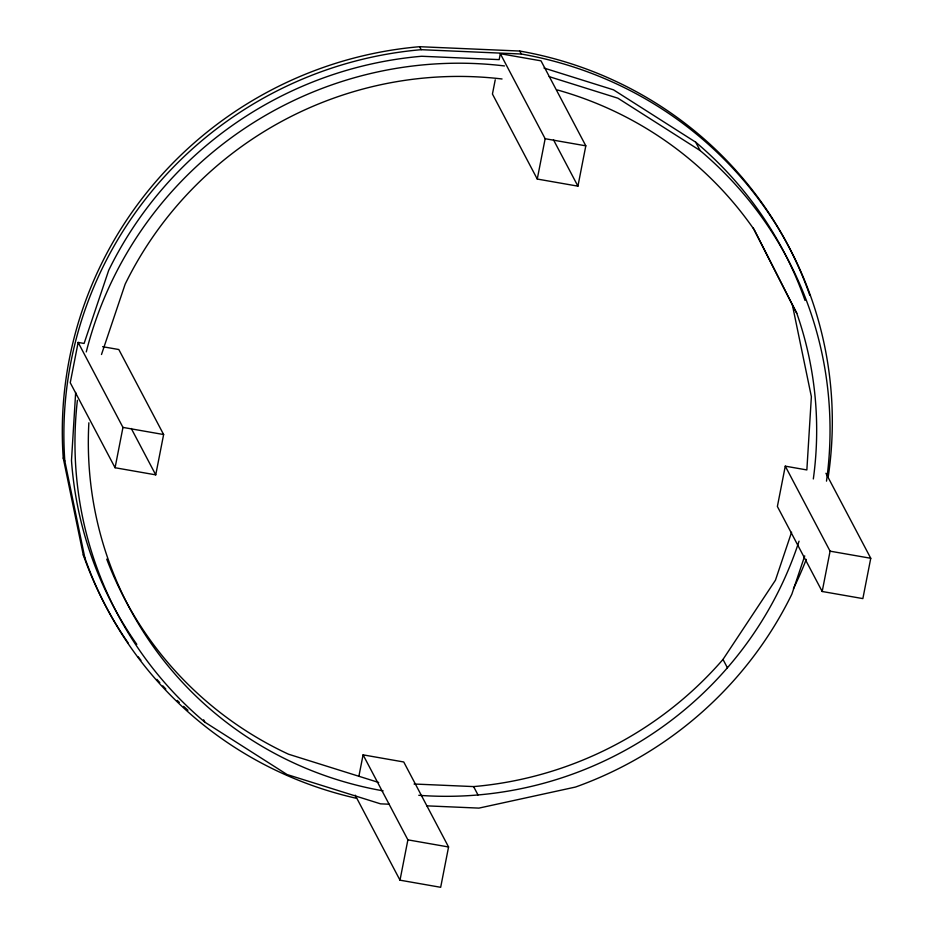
<?xml version="1.0" encoding="UTF-8"?>
<svg xmlns="http://www.w3.org/2000/svg" width="934" height="934" viewBox="0 0 934 934"><rect width="100%" height="100%" fill="white"/><g stroke="black" fill="none" stroke-linecap="round" stroke-linejoin="round"><path stroke-width="1.4" d="M75.666 392.467L71.486 460.474A379.204 371.463 -27.8 0 0 136.796 644.355M495.242 79.775L492.44 94.042L537.26 179.048L577.924 186.158L585.816 145.832L541.008 60.838L500.332 53.717L499.176 59.624L421.654 56.262A379.204 371.463 -27.8 0 0 108.718 270.253L84.095 343.455L78.141 342.416L70.248 382.742L115.069 467.736L155.733 474.857L163.625 434.532L118.816 349.526L102.612 346.701M115.069 467.736L122.961 427.41L78.141 342.416M358.889 776.271L363.081 754.859L403.745 761.981L448.565 846.975L440.673 887.3L399.997 880.178L355.189 795.184M399.997 880.178L407.889 839.853L363.081 754.859M537.26 179.048L545.152 138.722L500.332 53.717M753.213 228.013L792.394 304.951L811.377 396.693L806.859 469.942L785.272 466.159L777.38 506.485L822.189 591.491L862.864 598.601L870.757 558.275L825.936 473.281M822.189 591.491L830.081 551.165L785.272 466.159M101.491 354.5L125.144 284.193A365.789 358.317 -27.8 0 1 502.048 78.981M791.588 532.205L775.454 580.189L722.998 659.427A365.789 358.317 -27.8 0 1 473.596 786.591L414.077 784.011M804.734 555.87L791.869 594.129A379.204 371.463 -27.8 0 1 575.507 787.047L478.932 808.108L426.85 805.855M128.051 642.802A385.917 378.036 -27.8 0 1 83.266 554.854L63.243 458.057A385.917 378.036 -27.8 0 1 419.623 46.7L519.736 51.043A385.917 378.036 -27.8 0 1 809.778 295.202M356.484 798.313A385.917 378.036 -27.8 0 1 84.842 557.843L64.82 461.046A385.917 378.036 -27.8 0 1 421.187 49.689L521.312 54.02A385.917 378.036 -27.8 0 1 828.236 476.784M389.244 804.221L380.558 803.847L287.088 774.543L204.885 722.18L203.635 719.799M545.152 138.722L585.816 145.832M122.961 427.41L163.625 434.532M830.081 551.165L870.757 558.275M407.889 839.853L448.565 846.975M544.02 68.054L613.51 89.839L695.702 142.19A379.204 371.463 -27.8 0 1 805.026 300.444M549.18 76.646L617.911 98.198L700.115 150.549A379.204 371.463 -27.8 0 1 826.485 481.138M378.702 782.482L288.536 754.217A365.789 358.317 -27.8 0 1 106.733 559.139M792.394 304.951L796.795 313.31A365.789 358.317 -27.8 0 1 813.327 478.955M695.702 142.19L700.115 150.549M519.736 51.043L521.312 54.02M553.477 139.796L577.924 186.158M419.623 46.7L421.187 49.689M722.998 659.427L727.411 667.787M473.596 786.591L477.998 794.951M131.285 428.496L155.733 474.857M63.243 458.057L64.82 461.046M83.266 554.854L84.842 557.843M796.795 313.31L754.357 229.951A365.789 358.317 -27.8 0 0 557.423 89.968M799.037 541.183A365.789 358.317 -27.8 0 1 418.782 795.289M383.103 790.841A365.789 358.317 -27.8 0 1 88.87 422.787M204.885 722.18A379.204 371.463 -27.8 0 1 77.405 400.301M86.267 351.908A379.204 371.463 -27.8 0 1 504.477 65.94M187.956 710.237A385.917 378.036 -27.8 0 1 183.624 706.361M179.351 702.403A385.917 378.036 -27.8 0 1 177.227 700.395M165.832 689.035A385.917 378.036 -27.8 0 1 162.808 685.848M159.819 682.626A385.917 378.036 -27.8 0 1 156.865 679.368M140.917 660.303A385.917 378.036 -27.8 0 1 138.244 656.847M806.275 559.396A385.917 378.036 -27.8 0 1 793.468 588.56"/></g></svg>
